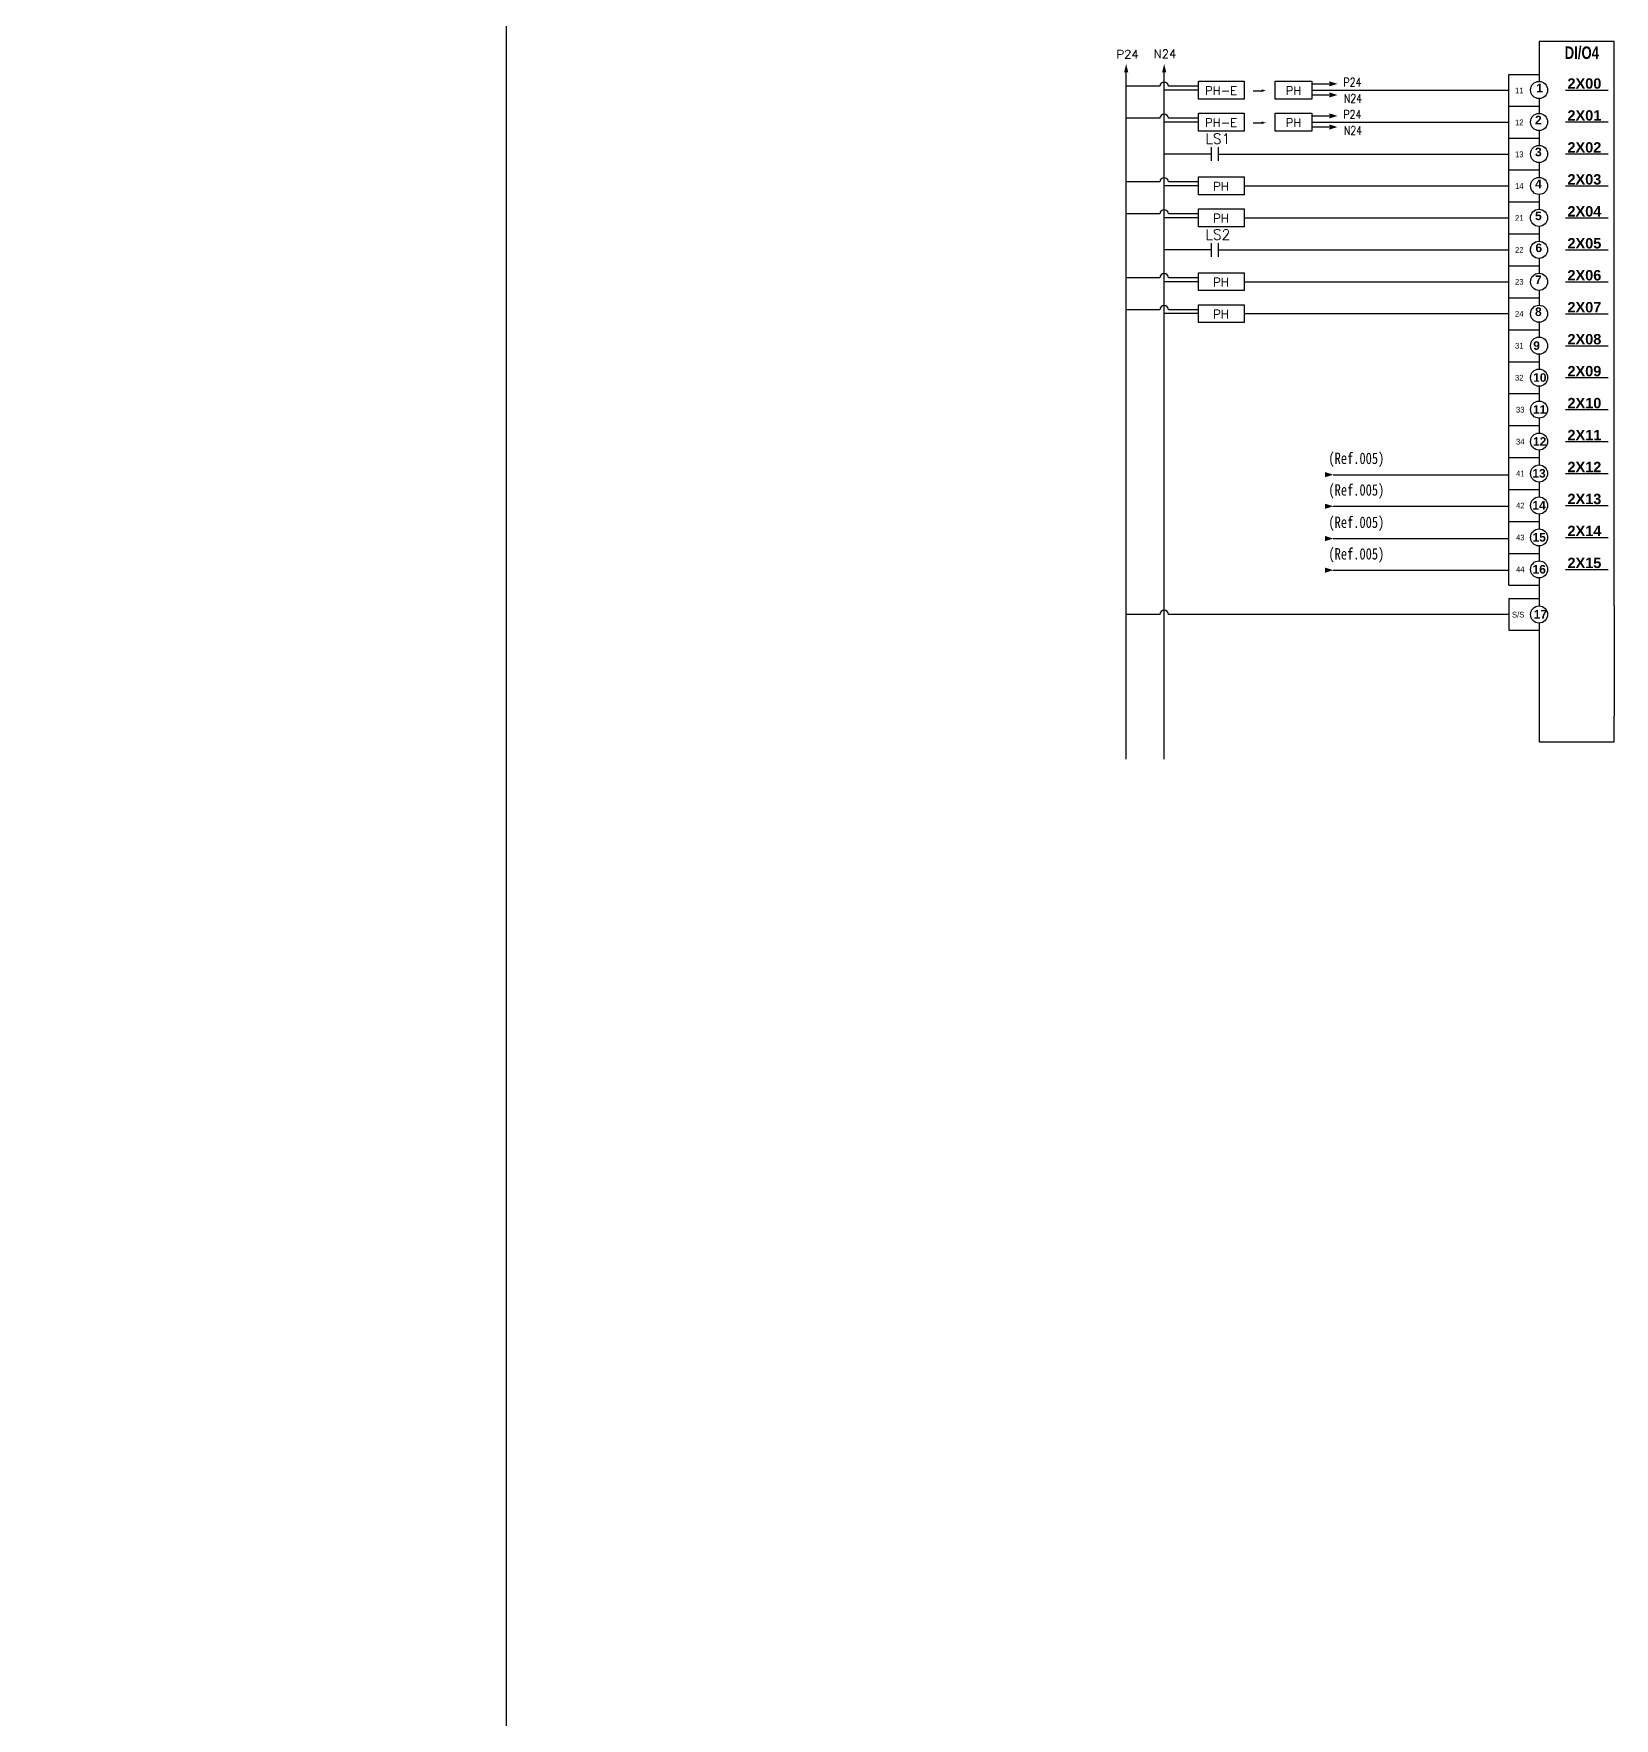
# Model space of a CAD drawing. Header units: millimetres. Extents: x -684 to 5961, y -1281 to 2539.
# Drawn here: x 1922.5 to 2199.5, y -722.4 to -427.2 of the extents above; entities that cross this region are included whole.
import ezdxf
from ezdxf.enums import TextEntityAlignment as Align

# ---------------------------------------------------------------- set-up
doc = ezdxf.new("R2010")
doc.units = ezdxf.units.MM
doc.header["$LTSCALE"] = 5
doc.header["$MEASUREMENT"] = 0
doc.layers.get('0').update_dxf_attribs({"linetype": 'CONTINUOUS'})
doc.styles.add('DAYUM', font='complex', dxfattribs={"bigfont": 'dayum'})
doc.styles.add('DAYUS', font='romanc.shx', dxfattribs={"height": 25, "bigfont": 'dayus.shx'})
doc.styles.add('sim', font='simplex.shx', dxfattribs={"width": 0.8, "bigfont": 'chineset.shx'})
doc.styles.add('ST', font='c2.shx', dxfattribs={"height": 375, "bigfont": 'china.shx'})
doc.styles.get("Standard").update_dxf_attribs({"font": 'arialbd.ttf', "height": 15})
doc.styles.add('標楷體', font='', dxfattribs={"width": 0.8})
doc.styles.get('標楷體').set_extended_font_data('標楷體')

msp = doc.modelspace()

# ---------------------------------------------------------------- linework, layer by layer
for p, q in [((2199.499, -428.533), (2186.311, -428.533)), ((2186.311, -428.533), (2186.311, -435.523)), ((2199.499, -527.434), (2199.499, -428.533)), ((2113.95, -554.285), (2113.95, -433.917)), ((2113.95, -554.285), (2113.95, -433.917)), ((2120.614, -476.226), (2120.614, -433.917)), ((2120.614, -476.226), (2120.614, -433.917)), ((2119.881, -436.359), (2113.95, -436.359)), ((2126.638, -436.359), (2121.347, -436.359)), ((2146.485, -435.947), (2149.464, -435.947)), ((2181.037, -434.276), (2186.311, -434.275)), ((2181.037, -523.765), (2181.037, -434.276)), ((2126.638, -437.042), (2120.614, -437.042)), ((2126.638, -437.042), (2120.614, -437.042)), ((2136.193, -437.137), (2137.683, -437.137)), ((2146.429, -437.869), (2149.464, -437.869)), ((2146.485, -437.023), (2181.037, -437.023)), ((2186.311, -438.523), (2186.311, -441.127)), ((2190.931, -437.023), (2198.408, -437.023)), ((2119.881, -441.978), (2113.95, -441.978)), ((2126.638, -442.662), (2120.614, -442.662)), ((2126.638, -441.978), (2121.347, -441.978)), ((2136.193, -442.757), (2137.683, -442.757)), ((2146.485, -441.567), (2149.464, -441.567)), ((2146.485, -442.642), (2181.037, -442.642)), ((2181.037, -439.876), (2186.311, -439.875)), ((2190.931, -442.623), (2198.408, -442.623)), ((2146.429, -443.489), (2149.464, -443.489)), ((2181.037, -445.476), (2186.311, -445.475)), ((2186.311, -444.127), (2186.311, -446.727)), ((2128.934, -449.442), (2128.934, -447.042)), ((2130.134, -449.442), (2130.134, -447.042)), ((2130.134, -448.242), (2181.037, -448.242)), ((2190.931, -448.223), (2198.408, -448.223)), ((2181.037, -451.027), (2186.311, -451.027)), ((2186.311, -449.727), (2186.311, -452.327)), ((2119.881, -453.13), (2113.95, -453.13)), ((2126.638, -453.813), (2120.614, -453.813)), ((2126.638, -453.13), (2121.347, -453.13)), ((2190.931, -453.823), (2198.408, -453.823)), ((2181.037, -456.627), (2186.311, -456.627)), ((2186.311, -455.327), (2186.311, -457.925)), ((2119.881, -458.73), (2113.95, -458.73)), ((2126.638, -459.413), (2120.614, -459.413)), ((2126.638, -458.73), (2121.347, -458.73)), ((2190.931, -459.423), (2198.408, -459.423)), ((2181.037, -462.227), (2186.311, -462.227)), ((2186.311, -460.925), (2186.311, -463.527)), ((2128.934, -466.242), (2128.934, -463.842)), ((2130.134, -466.242), (2130.134, -463.842)), ((2130.134, -465.042), (2181.037, -465.042)), ((2190.931, -465.023), (2198.408, -465.023)), ((2181.037, -467.827), (2186.311, -467.827)), ((2186.311, -466.525), (2186.311, -469.127)), ((2119.881, -469.93), (2113.95, -469.93)), ((2126.638, -470.613), (2120.614, -470.613)), ((2126.638, -469.93), (2121.347, -469.93)), ((2186.311, -472.127), (2186.311, -474.727)), ((2190.931, -470.623), (2198.408, -470.623)), ((2181.037, -473.427), (2186.311, -473.427)), ((2119.881, -475.53), (2113.95, -475.53)), ((2126.638, -476.213), (2120.614, -476.213)), ((2120.614, -545.234), (2120.614, -476.226)), ((2120.614, -554.285), (2120.614, -476.226)), ((2126.638, -475.53), (2121.347, -475.53)), ((2186.311, -477.727), (2186.311, -480.327)), ((2190.931, -476.223), (2198.408, -476.223)), ((2181.037, -479.027), (2186.311, -479.027)), ((2186.311, -483.327), (2186.311, -485.927)), ((2190.931, -481.827), (2198.408, -481.827)), ((2181.037, -484.627), (2186.311, -484.627)), ((2186.311, -488.927), (2186.311, -491.527)), ((2190.931, -487.427), (2198.408, -487.427)), ((2181.037, -490.227), (2186.311, -490.227)), ((2181.037, -495.827), (2186.311, -495.827)), ((2186.311, -494.527), (2186.311, -497.127)), ((2190.931, -493.027), (2198.408, -493.027)), ((2190.931, -498.627), (2198.408, -498.627)), ((2181.037, -501.427), (2186.311, -501.427)), ((2186.311, -500.127), (2186.311, -502.727)), ((2150.255, -504.428), (2181.037, -504.428)), ((2190.931, -504.227), (2198.408, -504.227)), ((2181.037, -507.027), (2186.311, -507.027)), ((2186.311, -505.727), (2186.311, -508.327)), ((2150.255, -509.966), (2181.037, -509.966)), ((2190.931, -509.827), (2198.408, -509.827)), ((2181.037, -512.627), (2186.311, -512.627)), ((2186.311, -511.327), (2186.311, -513.927)), ((2150.255, -515.628), (2181.037, -515.628)), ((2190.931, -515.427), (2198.408, -515.427)), ((2181.037, -518.227), (2186.311, -518.227)), ((2186.311, -516.927), (2186.311, -519.527)), ((2150.255, -521.166), (2181.037, -521.166)), ((2190.931, -521.027), (2198.408, -521.027)), ((2181.037, -523.765), (2186.311, -523.765)), ((2186.311, -522.527), (2186.311, -527.434)), ((2181.037, -526.143), (2186.311, -526.143)), ((2119.88, -528.906), (2113.948, -528.906)), ((2181.037, -528.906), (2121.347, -528.906)), ((2186.311, -530.434), (2186.311, -533.105)), ((2181.037, -531.681), (2186.311, -531.681)), ((2186.311, -546.761), (2186.311, -551.235)), ((2199.499, -551.235), (2199.499, -546.761)), ((2186.311, -551.235), (2199.499, -551.235))]:
    msp.add_line(p, q)
at = {"color": 0, "linetype": 'Continuous'}
for p, q in [((2128.934, -448.242), (2120.585, -448.242)), ((2134.616, -453.813), (2181.037, -453.813)), ((2134.616, -459.413), (2181.037, -459.413)), ((2128.934, -465.042), (2120.585, -465.042)), ((2134.616, -470.613), (2181.037, -470.613)), ((2134.616, -476.213), (2181.037, -476.213)), ((2181.037, -526.143), (2181.037, -531.681)), ((2199.499, -527.434), (2199.499, -546.761)), ((2186.311, -533.105), (2186.311, -546.761))]:
    msp.add_line(p, q, dxfattribs=at)
for points in [[(2005.364, 1146.033), (-104.977, 1146.033), (-104.977, -1219.316), (2005.364, -1219.316)], [(2126.638, -435.483), (2134.616, -435.483), (2134.616, -438.602), (2126.638, -438.602)], [(2140.083, -435.483), (2146.485, -435.483), (2146.485, -438.602), (2140.083, -438.602)], [(2126.638, -441.103), (2134.616, -441.103), (2134.616, -444.221), (2126.638, -444.221)], [(2140.083, -441.103), (2146.485, -441.103), (2146.485, -444.221), (2140.083, -444.221)], [(2126.638, -452.254), (2134.616, -452.254), (2134.616, -455.372), (2126.638, -455.372)], [(2126.638, -457.854), (2134.616, -457.854), (2134.616, -460.972), (2126.638, -460.972)], [(2126.638, -469.054), (2134.616, -469.054), (2134.616, -472.172), (2126.638, -472.172)], [(2126.638, -474.654), (2134.616, -474.654), (2134.616, -477.772), (2126.638, -477.772)]]:
    msp.add_lwpolyline(points, close=True)
for centre in [(2186.311, -437.023), (2186.311, -442.627), (2186.311, -448.227), (2186.311, -453.827), (2186.299, -459.425), (2186.299, -465.025), (2186.311, -465.027), (2186.311, -470.627), (2186.311, -476.227), (2186.311, -481.827), (2186.311, -487.427), (2186.311, -493.027), (2186.311, -498.627), (2186.311, -504.227), (2186.311, -509.827), (2186.311, -515.427), (2186.311, -521.027), (2186.311, -528.934)]:
    msp.add_circle(centre, 1.5)
for centre in [(2120.614, -436.359), (2120.614, -441.978), (2120.614, -453.13), (2120.614, -458.73), (2120.614, -469.93), (2120.614, -475.53), (2120.613, -528.906)]:
    msp.add_arc(centre, 0.733, 0, 180)
for points in [[(2113.586, -433.917), (2114.314, -433.917), (2113.95, -432.461)], [(2113.586, -433.917), (2114.314, -433.917), (2113.95, -432.461)], [(2120.25, -433.917), (2120.978, -433.917), (2120.614, -432.461)], [(2120.25, -433.917), (2120.978, -433.917), (2120.614, -432.461)], [(2138.443, -437.134), (2137.727, -437.355), (2137.727, -436.91), (2137.727, -437.134)], [(2150.984, -435.941), (2149.553, -436.383), (2149.553, -435.493), (2149.553, -435.941)], [(2150.984, -437.891), (2149.553, -438.334), (2149.553, -437.444), (2149.553, -437.891)], [(2138.443, -442.754), (2137.727, -442.975), (2137.727, -442.53), (2137.727, -442.754)], [(2150.984, -441.561), (2149.553, -442.003), (2149.553, -441.113), (2149.553, -441.561)], [(2150.984, -443.511), (2149.553, -443.953), (2149.553, -443.063), (2149.553, -443.511)], [(2150.255, -504.428), (2148.824, -503.985), (2148.824, -504.875), (2148.824, -504.428)], [(2150.255, -509.966), (2148.824, -509.523), (2148.824, -510.413), (2148.824, -509.966)], [(2150.255, -515.628), (2148.824, -515.185), (2148.824, -516.075), (2148.824, -515.628)], [(2150.255, -521.166), (2148.824, -520.723), (2148.824, -521.613), (2148.824, -521.166)]]:
    msp.add_solid(points)

# ---------------------------------------------------------------- texts
for s, height, style, p in [('P24', 1.5, 'DAYUS', (2112.252, -431.512)), ('N24', 1.5, 'DAYUS', (2118.765, -431.443)), ('11', 1, 'ST', (2182.099, -437.59)), ('12', 1, 'ST', (2182.099, -443.19)), ('13', 1, 'ST', (2182.099, -448.79)), ('14', 1, 'ST', (2182.099, -454.341)), ('21', 1, 'ST', (2182.099, -459.941)), ('22', 1, 'ST', (2182.099, -465.541)), ('23', 1, 'ST', (2182.099, -471.141)), ('24', 1, 'ST', (2182.099, -476.741)), ('31', 1, 'ST', (2182.099, -482.341)), ('32', 1, 'ST', (2182.099, -487.941)), ('33', 1, 'ST', (2182.272, -493.541)), ('34', 1, 'ST', (2182.272, -499.141)), ('41', 1, 'ST', (2182.272, -504.741)), ('42', 1, 'ST', (2182.272, -510.341)), ('43', 1, 'ST', (2182.272, -515.941)), ('44', 1, 'ST', (2182.272, -521.541)), ('S/S', 1, 'ST', (2181.573, -529.457))]:
    msp.add_text(s, height=height, dxfattribs=dict(style=style)).set_placement(p)
at = {"color": 2, "width": 0.75}
msp.add_text('DI/O4', height=2.2, dxfattribs=at).set_placement((2190.796, -431.587))
for s, height, style, p in [('PH-E', 1.5, 'DAYUS', (2130.578, -437.127)), ('PH', 1.5, 'DAYUS', (2143.282, -437.127)), ('PH-E', 1.5, 'DAYUS', (2130.578, -442.746)), ('PH', 1.5, 'DAYUS', (2143.282, -442.746)), ('LS1', 1.8, 'DAYUM', (2130.026, -445.549)), ('PH', 1.5, 'DAYUS', (2130.578, -453.898)), ('PH', 1.5, 'DAYUS', (2130.578, -459.498)), ('LS2', 1.8, 'DAYUM', (2130.026, -462.349)), ('PH', 1.5, 'DAYUS', (2130.578, -470.698)), ('PH', 1.5, 'DAYUS', (2130.578, -476.298))]:
    msp.add_text(s, height=height, dxfattribs=dict(style=style)).set_placement(p, align=Align.MIDDLE)
at = {"style": 'sim', "width": 0.8}
for s, p in [('P24', (2152.032, -436.408)), ('N24', (2152.105, -439.247)), ('P24', (2152.032, -442.028)), ('N24', (2152.105, -444.866))]:
    msp.add_text(s, height=1.5, dxfattribs=at).set_placement(p)
for s, height, p in [('1', 1.5, (2185.825, -437.426)), ('2X00', 1.82, (2191.287, -436.79)), ('2', 1.5, (2185.608, -443.026)), ('2X01', 1.82, (2191.287, -442.39)), ('3', 1.5, (2185.608, -448.626)), ('2X02', 1.82, (2191.287, -447.99)), ('4', 1.5, (2185.608, -454.226)), ('2X03', 1.82, (2191.287, -453.59)), ('2X04', 1.82, (2191.287, -459.19)), ('5', 1.5, (2185.608, -459.826)), ('2X05', 1.82, (2191.287, -464.79)), ('6', 1.5, (2185.679, -465.426)), ('2X06', 1.82, (2191.287, -470.39)), ('7', 1.5, (2185.608, -471.026)), ('8', 1.5, (2185.608, -476.626)), ('2X07', 1.82, (2191.287, -475.99)), ('9', 1.5, (2185.295, -482.552)), ('2X08', 1.82, (2191.287, -481.595)), ('10', 1.5, (2185.274, -488.152)), ('2X09', 1.82, (2191.287, -487.195)), ('11', 1.5, (2185.256, -493.752)), ('2X10', 1.82, (2191.287, -492.795)), ('12', 1.5, (2185.256, -499.352)), ('2X11', 1.82, (2191.287, -498.395)), ('13', 1.5, (2185.142, -504.952)), ('2X12', 1.82, (2191.287, -503.995)), ('2X13', 1.82, (2191.287, -509.595)), ('14', 1.5, (2185.142, -510.552)), ('2X14', 1.82, (2191.287, -515.195)), ('15', 1.5, (2185.174, -516.152)), ('2X15', 1.82, (2191.287, -520.795)), ('16', 1.5, (2185.174, -521.752)), ('17', 1.5, (2185.378, -529.653))]:
    msp.add_text(s, height=height).set_placement(p)
at = {"style": '標楷體', "width": 0.8}
for p in [(2154.295, -501.715), (2154.295, -507.253), (2154.295, -512.915), (2154.295, -518.453)]:
    msp.add_text('(Ref.005)', height=2, dxfattribs=at).set_placement(p, align=Align.MIDDLE)

doc.saveas('drawing.dxf')
